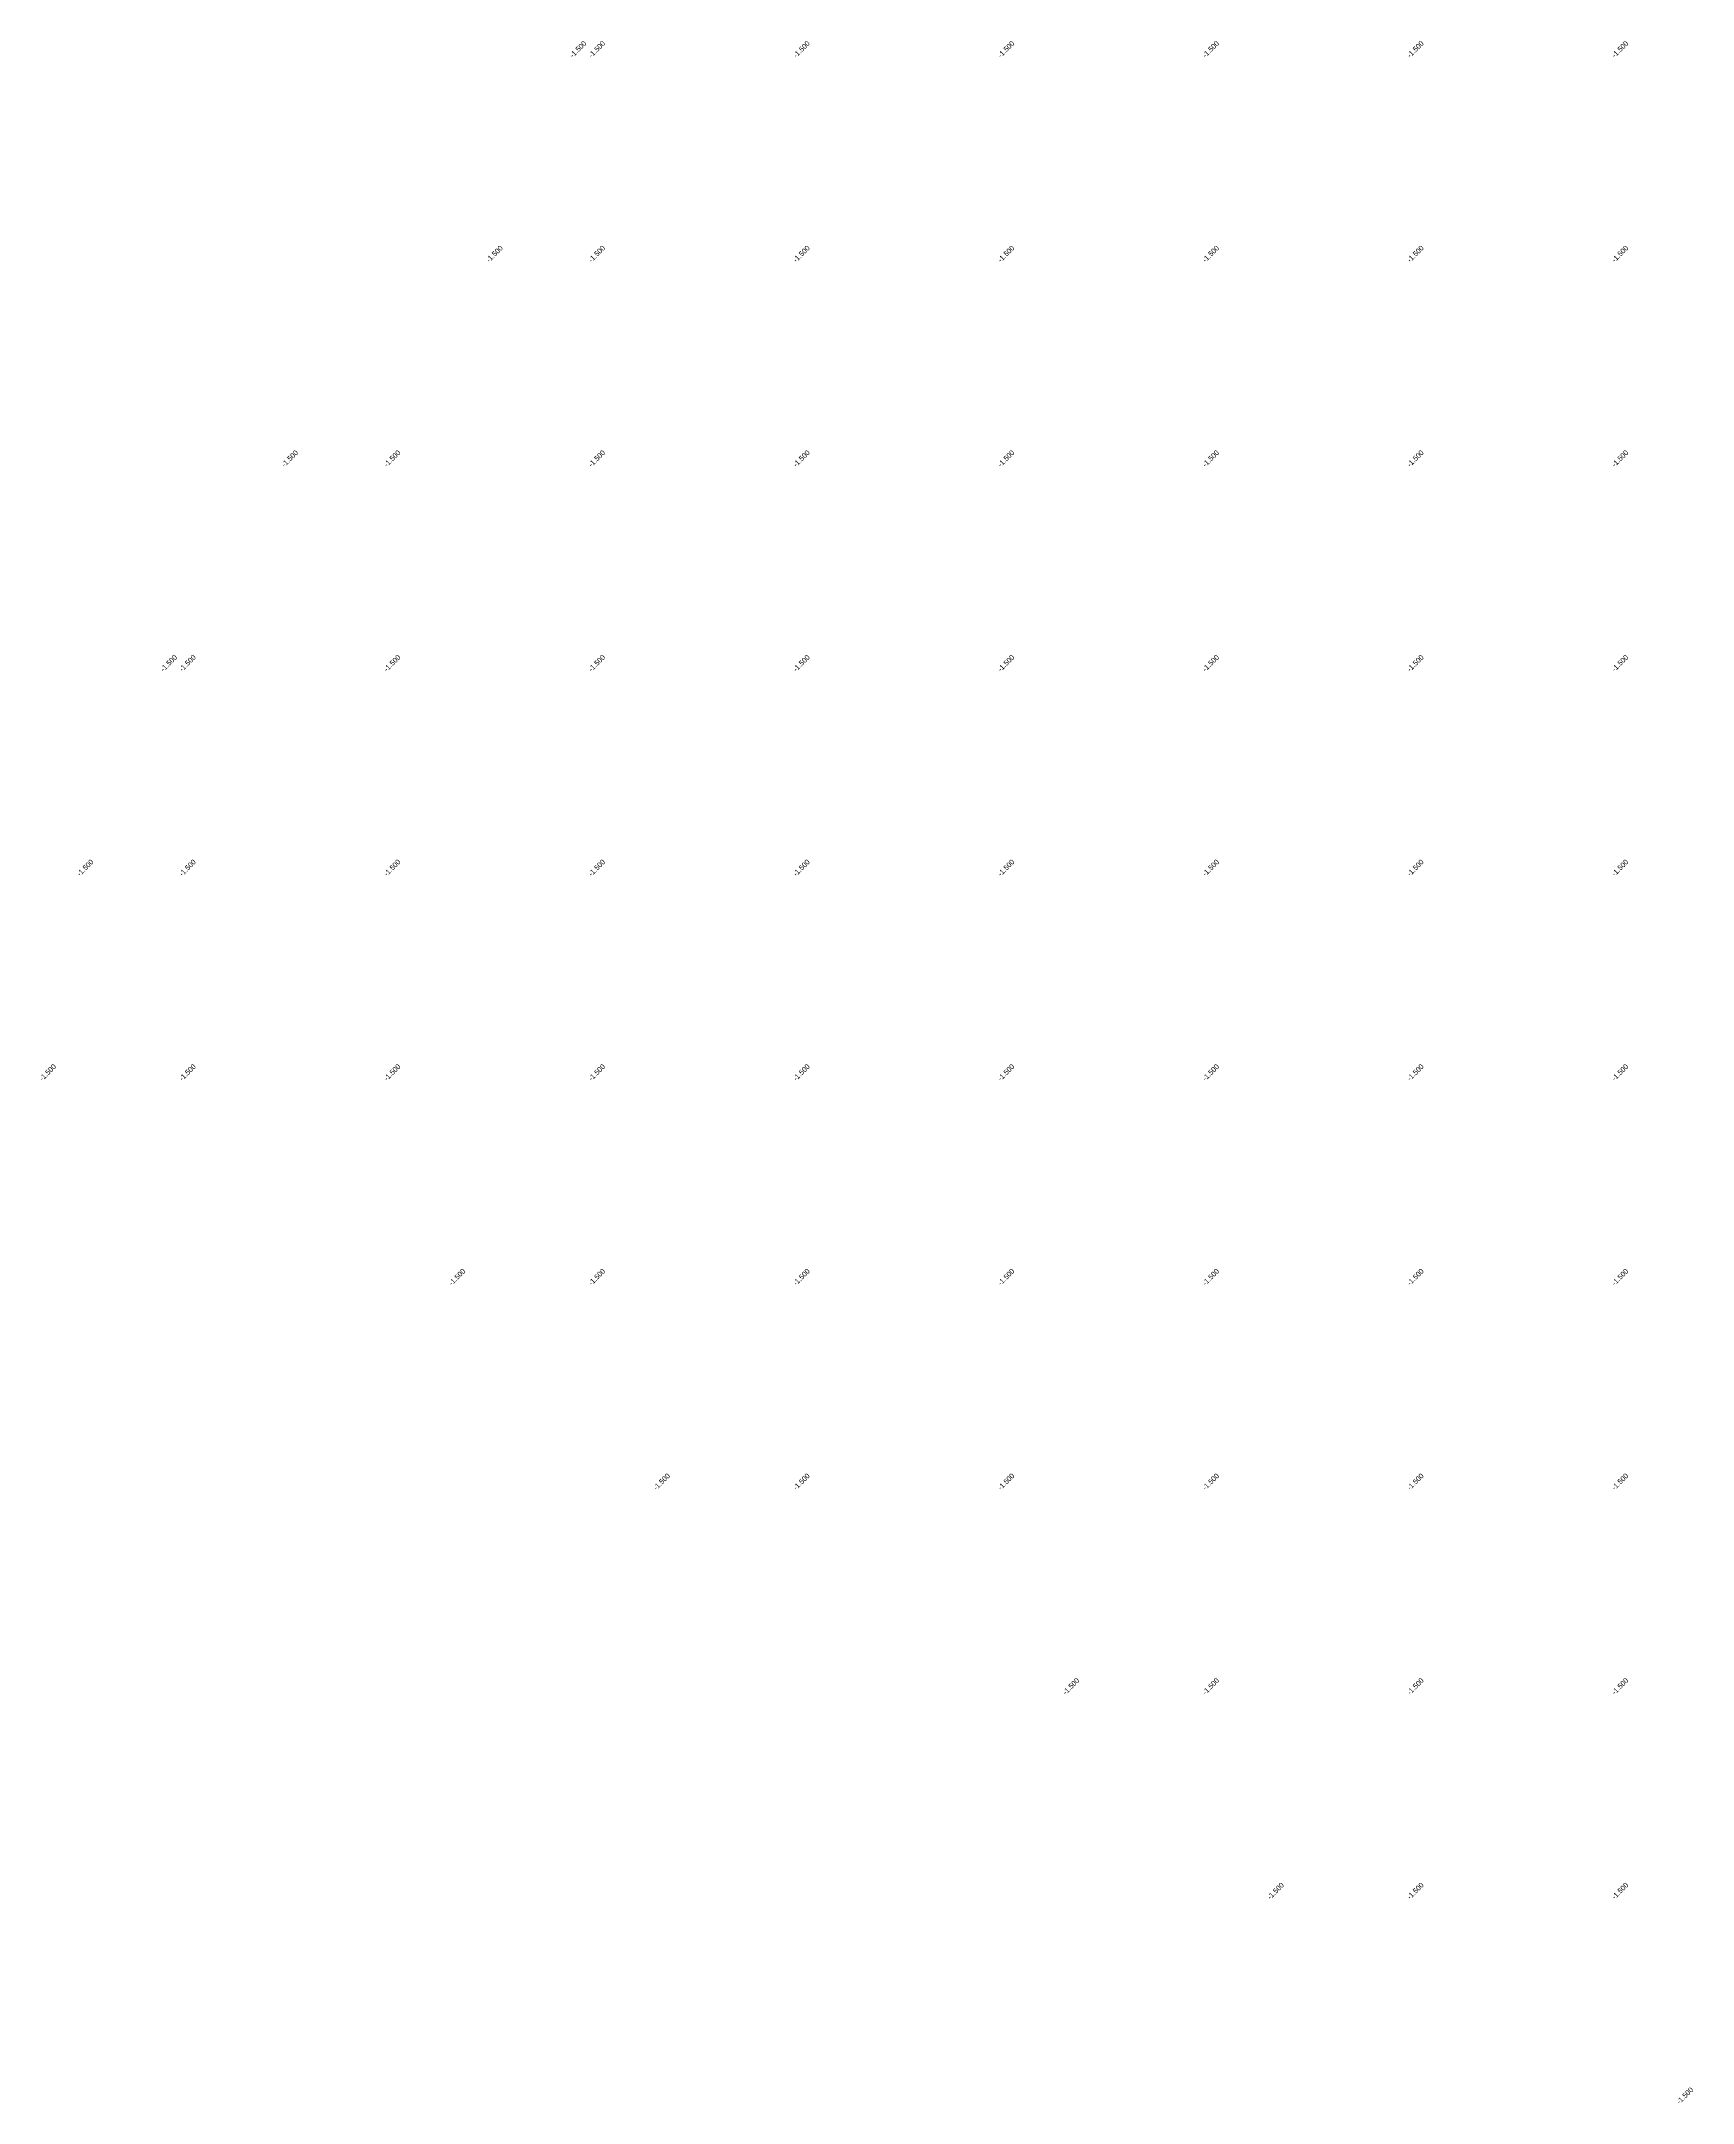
# Model space of a CAD drawing. Header units: metres. Extents: x 286386 to 287779, y 2079267 to 2080589.
# Drawn here: x 286385.7 to 286547.1, y 2079819.3 to 2080020.8 of the extents above; entities that cross this region are included whole.
import ezdxf
from ezdxf.enums import TextEntityAlignment as Align

# ---------------------------------------------------------------- set-up
doc = ezdxf.new("R2010")
doc.units = ezdxf.units.M
doc.header["$MEASUREMENT"] = 0
doc.layers.add('ESElevation', color=150, linetype='Continuous')

msp = doc.modelspace()

# ---------------------------------------------------------------- texts
at = {"layer": 'ESElevation'}
for p in [(286438.17, 2080020), (286440, 2080020), (286460, 2080020), (286480, 2080020), (286500, 2080020), (286520, 2080020), (286540, 2080020), (286430, 2080000), (286440, 2080000), (286460, 2080000), (286480, 2080000), (286500, 2080000), (286520, 2080000), (286540, 2080000), (286410, 2079980), (286420, 2079980), (286440, 2079980), (286460, 2079980), (286480, 2079980), (286500, 2079980), (286520, 2079980), (286540, 2079980), (286398.17, 2079960), (286400, 2079960), (286420, 2079960), (286440, 2079960), (286460, 2079960), (286480, 2079960), (286500, 2079960), (286520, 2079960), (286540, 2079960), (286390, 2079940), (286400, 2079940), (286420, 2079940), (286440, 2079940), (286460, 2079940), (286480, 2079940), (286500, 2079940), (286520, 2079940), (286540, 2079940), (286386.34, 2079920), (286400, 2079920), (286420, 2079920), (286440, 2079920), (286460, 2079920), (286480, 2079920), (286500, 2079920), (286520, 2079920), (286540, 2079920), (286426.34, 2079900), (286440, 2079900), (286460, 2079900), (286480, 2079900), (286500, 2079900), (286520, 2079900), (286540, 2079900), (286446.34, 2079880), (286460, 2079880), (286480, 2079880), (286500, 2079880), (286520, 2079880), (286540, 2079880), (286486.34, 2079860), (286500, 2079860), (286520, 2079860), (286540, 2079860), (286506.34, 2079840), (286520, 2079840), (286540, 2079840), (286546.34, 2079820)]:
    msp.add_text('-1.500', height=0.5, rotation=45, dxfattribs=at).set_placement(p, align=Align.MIDDLE_CENTER)

doc.saveas('drawing.dxf')
